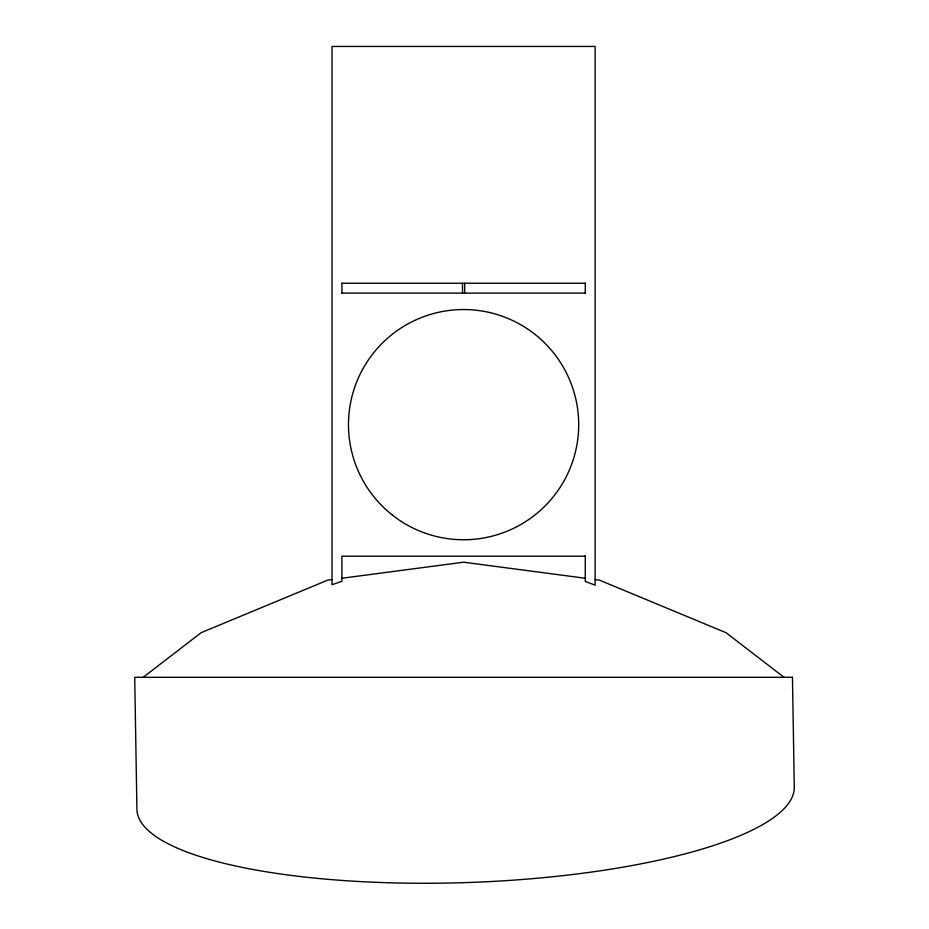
<?xml version="1.0" encoding="UTF-8"?>
<svg xmlns="http://www.w3.org/2000/svg" width="929" height="929" viewBox="0 0 929 929"><rect width="100%" height="100%" fill="white"/><g stroke="black" fill="none" stroke-linecap="round" stroke-linejoin="round"><path stroke-width="1.39" d="M143.171 677.299L201.152 632.684L327.74 580.126L332.036 579.557M342.046 578.233L463.583 562.196L585.131 578.233M341.756 283.24L585.409 283.24M341.756 293.099L585.409 293.099M585.27 556.204L341.907 556.204L341.907 581.275L332.036 584.724L332.036 46.45L595.129 46.45L595.129 585.154L585.27 581.473L585.27 555.67M595.141 579.557L599.426 580.126L726.014 632.684L783.995 677.299M585.27 283.24L585.27 293.099M464.663 283.24L464.663 293.099M462.503 283.24L462.503 293.099M341.907 283.24L341.907 293.099M792.46 677.299L134.717 677.299L136.923 809.275A328.866 84.388 -2 0 0 467.055 882.55A328.866 84.388 -2 0 0 794.283 787.049L792.46 677.299M391.701 514.55A115.103 115.103 0 0 0 577.385 441.949A115.103 115.103 0 0 0 421.673 317.451A115.103 115.103 0 0 0 391.701 514.55"/></g></svg>
